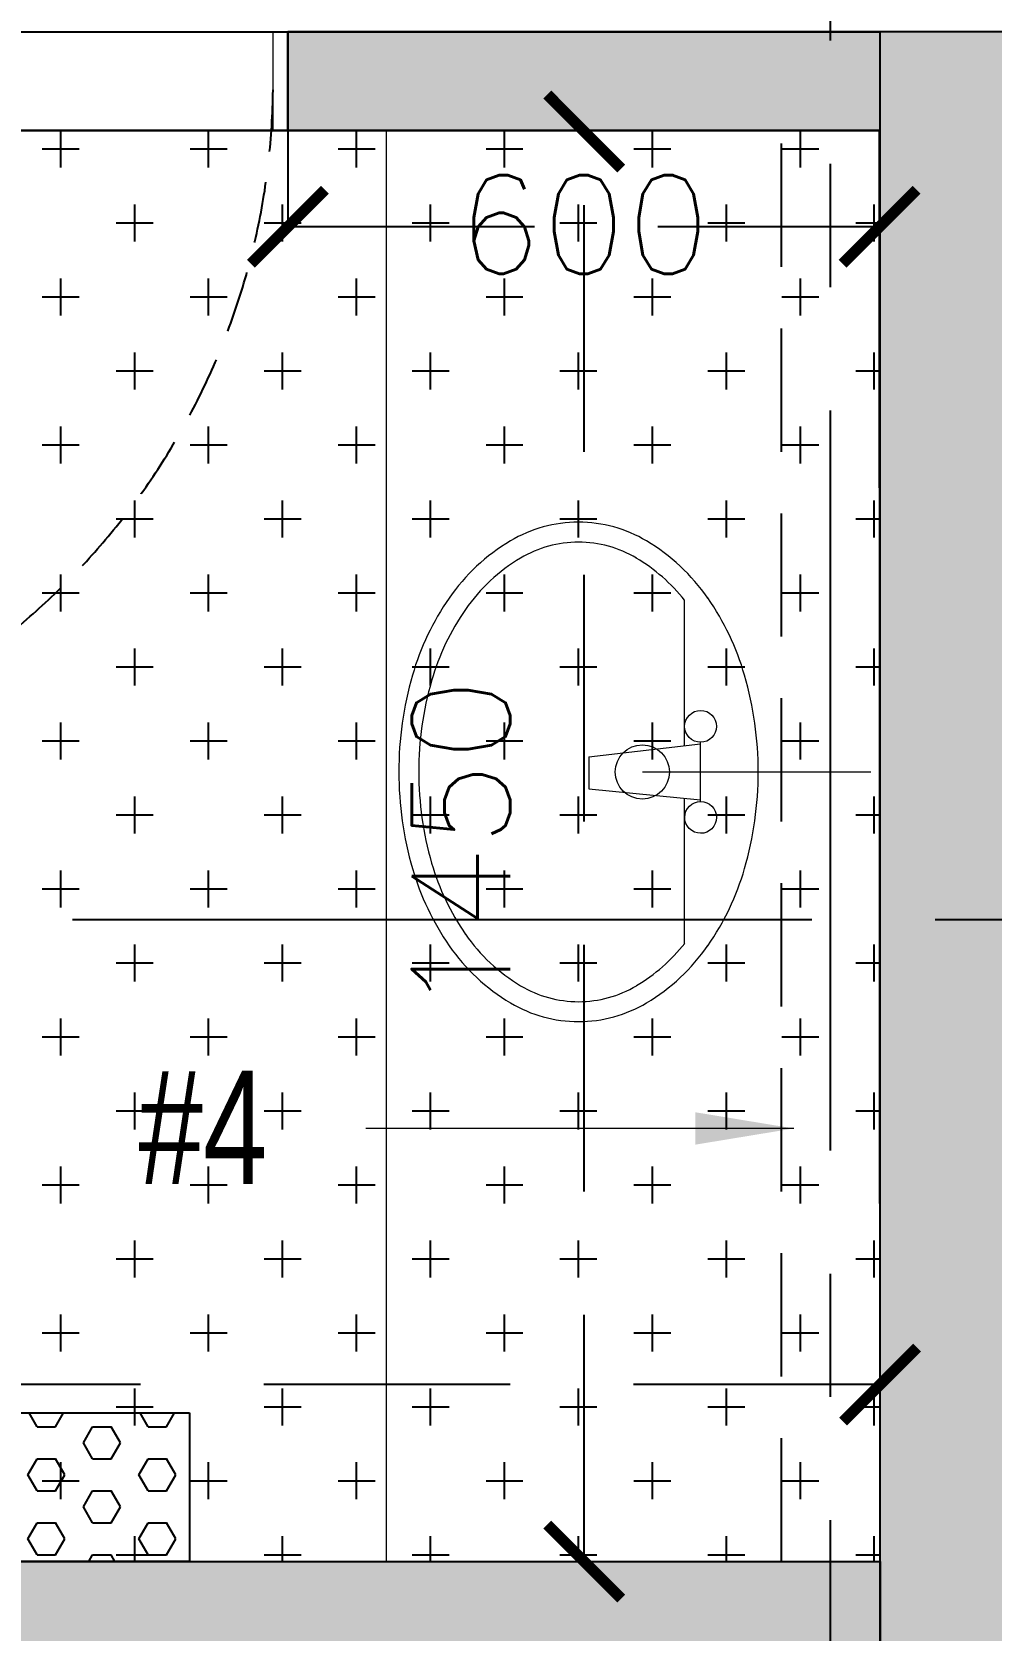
# Model space of a CAD drawing. Header units: millimetres. Extents: x 1124992 to 1258557, y -5767803 to -5695799.
# Drawn here: x 1201832 to 1202805, y -5707920 to -5706300 of the extents above; entities that cross this region are included whole.
import ezdxf

# ---------------------------------------------------------------- set-up
doc = ezdxf.new("R2010")
doc.units = ezdxf.units.MM
doc.header["$LTSCALE"] = 1000
doc.header["$MEASUREMENT"] = 0
for name, pattern in [('$1$AUDIT_D_120904163729-0', [0]), ('$36$HIDDEN', [0.375, 0.25, -0.125]), ('2BHK-A - BACK$0$( Hidden )', [0.375, 0.25, -0.125]), ('2BHK-A - BACK$0$AUDIT_D_120904163729-0', [0]), ('2BHK-A - BACK$0$HIDDEN', [0.375, 0.25, -0.125]), ('AUDIT_D_120904163729-0', [0]), ('T8(T9 IS SIMILAR) - DIMENSION & TEXTING$0$HIDDEN', [0.375, 0.25, -0.125]), ('T8_REFUGE COLUMNS$0$CENTER2', [1.125, 0.75, -0.125, 0.125, -0.125])]:
    doc.linetypes.add(name, pattern=pattern)
doc.layers.get('0').update_dxf_attribs({"linetype": 'AUDIT_D_120904163729-0'})
for name, color, linetype in [('$0$A-HATCH -160', 251, '$1$AUDIT_D_120904163729-0'), ('$21$A-DIMENSIONS', 2, '$36$HIDDEN'), ('2BHK-A - BACK$0$A-HATCH -160', 251, '2BHK-A - BACK$0$AUDIT_D_120904163729-0'), ('2BHK-A - BACK$0$A-TOI SUNK 50MM', 8, 'Continuous'), ('2BHK-A - BACK$0$LEDGE WALL', 5, 'Continuous'), ('T8(T9 IS SIMILAR) - DIMENSION & TEXTING$0$A-DIMENSIONS', 2, 'T8(T9 IS SIMILAR) - DIMENSION & TEXTING$0$HIDDEN'), ('T8_REFUGE COLUMNS$0$A-CENTERLINE', 193, 'T8_REFUGE COLUMNS$0$CENTER2'), ('T8_REFUGE COLUMNS$0$A-RCC COLS', 3, 'Continuous'), ('T8_TYPICAL COLUMNS$0$A-RCC COLS', 3, 'Continuous')]:
    doc.layers.add(name, color=color, linetype=linetype)
for name, color, linetype, lineweight in [('2BHK-A - BACK$0$a-TOI-fixtures', 251, 'Continuous', 0), ('2BHK-A - BACK$0$A-WALL- 160', 6, 'Continuous', 30), ('T8(T9 IS SIMILAR) - DIMENSION & TEXTING$0$R0-18-10-2014-T1-1st Podium Floor Plan$0$Text', 2, 'Continuous', 0), ('T8(T9 IS SIMILAR)$0$D&W', 8, 'Continuous', 25)]:
    doc.layers.add(name, color=color, linetype=linetype, lineweight=lineweight)
doc.layers.add('T8_REFUGE COLUMNS$1$COL-HATCH', color=7, linetype='Continuous', lineweight=25, true_color=0xa3a3a3)
doc.layers.add('T8_TYPICAL COLUMNS$1$$0$COL-HATCH', color=7, linetype='Continuous', lineweight=25, true_color=0xa3a3a3)
doc.styles.add('T8(T9 IS SIMILAR) - DIMENSION & TEXTING$0$ARIAL ARROW', font='swisscl.ttf')
doc.styles.add('T8(T9 IS SIMILAR) - DIMENSION & TEXTING$0$Romans 1', font='romans.shx', dxfattribs={"height": 100})
doc.styles.add('T8(T9 IS SIMILAR) - DIMENSION & TEXTING$0$Tahoma', font='tahoma.ttf')
doc.dimstyles.new('T8(T9 IS SIMILAR) - DIMENSION & TEXTING$0$ALPINE S', dxfattribs={"dimscale": 0, "dimtxt": 100, "dimasz": 75, "dimexe": 0, "dimexo": 0, "dimgap": 75, "dimtad": 1, "dimdec": 0, "dimzin": 0, "dimdsep": 46, "dimtxsty": 'T8(T9 IS SIMILAR) - DIMENSION & TEXTING$0$Romans 1', "dimblk": 'T8(T9 IS SIMILAR) - DIMENSION & TEXTING$0$_ArchTick', "dimcen": 0.09, "dimclrd": 256, "dimclre": 256, "dimclrt": 7, "dimadec": 0, "dimazin": 0, "dimtfac": 1, "dimtdec": 0, "dimtofl": 0, "dimtmove": 1, "dimatfit": 0, "dimldrblk": 'T8(T9 IS SIMILAR) - DIMENSION & TEXTING$0$_Open90', "dimfxl": 1, "dimtolj": 1, "dimtzin": 0, "dimarcsym": 0})
doc.dimstyles.new('T8(T9 IS SIMILAR) - DIMENSION & TEXTING$0$SAMATA STD', dxfattribs={"dimtxt": 100, "dimasz": 50, "dimexe": 50, "dimexo": 50, "dimgap": 10, "dimtad": 0, "dimdec": 0, "dimrnd": 5, "dimzin": 0, "dimdsep": 46, "dimtxsty": 'T8(T9 IS SIMILAR) - DIMENSION & TEXTING$0$Tahoma', "dimblk": 'T8(T9 IS SIMILAR) - DIMENSION & TEXTING$0$_Origin2', "dimcen": -50, "dimdle": 50, "dimclrd": 7, "dimclre": 7, "dimclrt": 7, "dimadec": 0, "dimazin": 0, "dimtfac": 1, "dimtdec": 0, "dimtmove": 1, "dimatfit": 3, "dimfxl": 150, "dimtfill": 1, "dimtolj": 1, "dimtzin": 0, "dimlwd": -1, "dimlwe": -1, "dimarcsym": 0})

# ---------------------------------------------------------------- blocks, each defined once
blk = doc.blocks.new('T8(T9 IS SIMILAR) - DIMENSION & TEXTING$0$_ArchTick')
at = {"color": 0, "linetype": 'ByBlock', "const_width": 0.15}
blk.add_lwpolyline([(-0.5, -0.5), (0.5, 0.5)], dxfattribs=at)
blk = doc.blocks.new('*D437')
at = {"layer": 'T8(T9 IS SIMILAR) - DIMENSION & TEXTING$0$A-DIMENSIONS', "linetype": 'T8(T9 IS SIMILAR) - DIMENSION & TEXTING$0$HIDDEN', "lineweight": -2, "transparency": 16777216}
for p, q in [((1200442.5, -5707807.8), (1200442.5, -5707670.9)), ((1202692.3, -5707807.8), (1202692.3, -5707670.9))]:
    blk.add_line(p, q, dxfattribs=at)
at = {"layer": 'T8(T9 IS SIMILAR) - DIMENSION & TEXTING$0$A-DIMENSIONS', "lineweight": -2, "transparency": 16777216}
blk.add_line((1202692.3, -5707670.9), (1200442.5, -5707670.9), dxfattribs=at)
at = {"layer": 'T8(T9 IS SIMILAR) - DIMENSION & TEXTING$0$A-DIMENSIONS', "linetype": 'ByBlock', "lineweight": -2, "transparency": 16777216, "xscale": 75, "yscale": 75, "zscale": 75, "rotation": 180}
blk.add_blockref('T8(T9 IS SIMILAR) - DIMENSION & TEXTING$0$_ArchTick', (1200442.5, -5707670.9), dxfattribs=at)
at = {"layer": 'T8(T9 IS SIMILAR) - DIMENSION & TEXTING$0$A-DIMENSIONS', "linetype": 'ByBlock', "lineweight": -2, "transparency": 16777216, "xscale": 75, "yscale": 75, "zscale": 75}
blk.add_blockref('T8(T9 IS SIMILAR) - DIMENSION & TEXTING$0$_ArchTick', (1202692.3, -5707670.9), dxfattribs=at)
at = {"layer": 'T8(T9 IS SIMILAR) - DIMENSION & TEXTING$0$A-DIMENSIONS', "color": 7, "linetype": 'ByBlock', "transparency": 16777216, "insert": (1201567.4, -5707545.9), "char_height": 100, "attachment_point": 5, "style": 'T8(T9 IS SIMILAR) - DIMENSION & TEXTING$0$Romans 1'}
blk.add_mtext('\\A1;2250', dxfattribs=at)
blk = doc.blocks.new('T8(T9 IS SIMILAR) - DIMENSION & TEXTING$0$_Open90')
at = {"color": 0, "linetype": 'ByBlock', "lineweight": -2}
for p, q in [((-0.5, 0.5), (0, 0)), ((0, 0), (-1, 0)), ((0, 0), (-0.5, -0.5))]:
    blk.add_line(p, q, dxfattribs=at)
blk = doc.blocks.new('*D438')
at = {"layer": 'T8(T9 IS SIMILAR) - DIMENSION & TEXTING$0$A-DIMENSIONS', "lineweight": -2, "transparency": 16777216}
blk.add_line((1202392.3, -5707850.3), (1202392.3, -5706400.7), dxfattribs=at)
at = {"layer": 'T8(T9 IS SIMILAR) - DIMENSION & TEXTING$0$A-DIMENSIONS', "linetype": 'ByBlock', "lineweight": -2, "transparency": 16777216, "xscale": 75, "yscale": 75, "zscale": 75}
for p, rotation in [((1202392.3, -5706400.7), 90), ((1202392.3, -5707850.3), 270)]:
    blk.add_blockref('T8(T9 IS SIMILAR) - DIMENSION & TEXTING$0$_ArchTick', p, dxfattribs=dict(at, rotation=rotation))
at = {"layer": 'T8(T9 IS SIMILAR) - DIMENSION & TEXTING$0$A-DIMENSIONS', "color": 7, "linetype": 'ByBlock', "transparency": 16777216, "insert": (1202267.3, -5707125.5), "char_height": 100, "attachment_point": 5, "rotation": 90, "style": 'T8(T9 IS SIMILAR) - DIMENSION & TEXTING$0$Romans 1'}
blk.add_mtext('\\A1;1450', dxfattribs=at)
blk = doc.blocks.new('*D270')
at = {"layer": 'T8(T9 IS SIMILAR) - DIMENSION & TEXTING$0$A-DIMENSIONS', "linetype": 'T8(T9 IS SIMILAR) - DIMENSION & TEXTING$0$HIDDEN', "lineweight": -2, "transparency": 16777216}
for p, q in [((1202091.8, -5706399.9), (1202091.8, -5706497.2)), ((1202691.8, -5706399.9), (1202691.8, -5706497.2))]:
    blk.add_line(p, q, dxfattribs=at)
at = {"layer": 'T8(T9 IS SIMILAR) - DIMENSION & TEXTING$0$A-DIMENSIONS', "lineweight": -2, "transparency": 16777216}
blk.add_line((1202091.8, -5706497.2), (1202691.8, -5706497.2), dxfattribs=at)
at = {"layer": 'T8(T9 IS SIMILAR) - DIMENSION & TEXTING$0$A-DIMENSIONS', "linetype": 'ByBlock', "lineweight": -2, "transparency": 16777216, "xscale": 75, "yscale": 75, "zscale": 75, "rotation": 180}
blk.add_blockref('T8(T9 IS SIMILAR) - DIMENSION & TEXTING$0$_ArchTick', (1202091.8, -5706497.2), dxfattribs=at)
at = {"layer": 'T8(T9 IS SIMILAR) - DIMENSION & TEXTING$0$A-DIMENSIONS', "linetype": 'ByBlock', "lineweight": -2, "transparency": 16777216, "xscale": 75, "yscale": 75, "zscale": 75}
blk.add_blockref('T8(T9 IS SIMILAR) - DIMENSION & TEXTING$0$_ArchTick', (1202691.8, -5706497.2), dxfattribs=at)
at = {"layer": 'T8(T9 IS SIMILAR) - DIMENSION & TEXTING$0$A-DIMENSIONS', "color": 7, "linetype": 'ByBlock', "transparency": 16777216, "insert": (1202391.8, -5706495), "char_height": 100, "attachment_point": 5, "style": 'T8(T9 IS SIMILAR) - DIMENSION & TEXTING$0$Romans 1'}
blk.add_mtext('\\A1;600', dxfattribs=at)
blk = doc.blocks.new('T8(T9 IS SIMILAR) - DIMENSION & TEXTING$0$_Origin2')
at = {"color": 0, "linetype": 'ByBlock', "lineweight": -2}
blk.add_line((-0.5, 0), (-1, 0), dxfattribs=at)
for radius in [0.5, 0.25]:
    blk.add_circle((0, 0), radius, dxfattribs=at)
blk = doc.blocks.new('T8_REFUGE COLUMNS')
at = {"layer": 'T8_REFUGE COLUMNS$1$COL-HATCH', "linetype": 'ByBlock'}
h = blk.add_hatch(color=256, dxfattribs=at)
h.dxf.hatch_style = 1
h.paths.add_polyline_path([(1202942.1, -5706299.9), (1202692.1, -5706299.9), (1202692.1, -5708099.9), (1202942.1, -5708099.9)])
at = {"layer": 'T8_REFUGE COLUMNS$0$A-CENTERLINE'}
for p, q in [((1202642.1, -5728808.5), (1202642.1, -5698573.6)), ((1217248.2, -5707199.9), (1182156.9, -5707199.9))]:
    blk.add_line(p, q, dxfattribs=at)
at = {"layer": 'T8_REFUGE COLUMNS$0$A-RCC COLS', "linetype": 'ByBlock'}
blk.add_lwpolyline([(1202942.1, -5706299.9), (1202692.1, -5706299.9), (1202692.1, -5708099.9), (1202942.1, -5708099.9)], close=True, dxfattribs=at)
blk = doc.blocks.new('T8_TYPICAL COLUMNS')
at = {"layer": 'T8_TYPICAL COLUMNS$1$$0$COL-HATCH', "linetype": 'ByBlock'}
h = blk.add_hatch(color=256, dxfattribs=at)
h.dxf.hatch_style = 1
h.paths.add_polyline_path([(1200282.2, -5707850.3), (1202692.3, -5707850.3), (1202692.3, -5708100.3), (1200282.2, -5708100.3)])
h.paths.add_polyline_path([(1209852.3, -5708100.3), (1212262.3, -5708100.3), (1212262.3, -5707850.3), (1209852.3, -5707850.3)])
at = {"layer": 'T8_TYPICAL COLUMNS$0$A-RCC COLS', "linetype": 'ByBlock'}
blk.add_lwpolyline([(1200282.2, -5707850.3), (1202692.3, -5707850.3), (1202692.3, -5708100.3), (1200282.2, -5708100.3)], close=True, dxfattribs=at)
blk.add_blockref('T8_REFUGE COLUMNS', (0, 0), dxfattribs=at)
blk = doc.blocks.new('2BHK-A - BACK$0$WB1')
at = {"color": 0, "linetype": 'ByBlock', "ltscale": 1000}
for p, q in [((190074.4, -1779394.5), (190063, -1779507.9)), ((190106.8, -1779394.5), (190119.9, -1779507.9)), ((189917.5, -1779491.7), (190064.6, -1779491.7)), ((190118, -1779491.7), (190265.4, -1779491.7)), ((190061.5, -1779507.9), (190121.4, -1779507.9))]:
    blk.add_line(p, q, dxfattribs=at)
at = {"color": 0, "linetype": 'ByBlock'}
blk.add_line((190106.8, -1779394.5), (190074.4, -1779394.5), dxfattribs=at)
for centre, major_axis, start_param, end_param in [((190091.4, -1779555.7), (-92.6, 341.5), 6.018375, 6.298924), ((190091.4, -1779555.7), (-92.6, 341.5), 5.737826, 6.018375), ((190067.1, -1779471.3), (-69.6, 256.7), 0.015739, 0.342992), ((190091.4, -1779555.7), (-87.3, 322), 6.018375, 6.298924), ((190091.4, -1779555.7), (-87.3, 322), 5.737826, 6.018375), ((190115.8, -1779471.3), (-69.6, 256.7), 5.410573, 5.737826), ((190067.1, -1779471.3), (-64.3, 237.2), 0.015739, 0.342992), ((190115.8, -1779471.3), (-64.3, 237.2), 5.410573, 5.737826), ((190030, -1779417.8), (-52.6, 193.9), 0.342992, 0.768932), ((190152.9, -1779417.8), (-52.6, 193.9), 4.984633, 5.410573), ((190030, -1779417.8), (-47.3, 174.4), 0.342992, 0.768932), ((190152.9, -1779417.8), (-47.3, 174.4), 4.984633, 5.410573), ((189973.2, -1779384.1), (-35.3, 130.2), 0.768932, 1.305986), ((190209.6, -1779384.1), (-35.3, 130.2), 4.447579, 4.984633), ((189973.2, -1779384.1), (-30, 110.7), 0.768932, 1.305986), ((190209.6, -1779384.1), (-30, 110.7), 4.447579, 4.984633), ((189973.2, -1779384.1), (-35.3, 130.2), 1.305986, 1.84304), ((189973.2, -1779384.1), (-30, 110.7), 1.305986, 1.84304), ((190209.6, -1779384.1), (-30, 110.7), 3.910525, 4.447579), ((190209.6, -1779384.1), (-35.3, 130.2), 3.910525, 4.447579), ((190030, -1779350.3), (-52.6, 193.9), 1.84304, 2.268981), ((190030, -1779350.3), (-47.3, 174.4), 1.84304, 2.20494), ((190152.9, -1779350.3), (-47.3, 174.4), 3.548625, 3.910525), ((190152.9, -1779350.3), (-52.6, 193.9), 3.484585, 3.910525), ((190045.3, -1779507.9), (-4.2, 15.6), 6.018375, 12.30156), ((190137.6, -1779507.9), (-4.2, 15.6), 6.018375, 12.30156), ((190067.1, -1779296.9), (-69.6, 256.7), 2.268981, 2.596234), ((190115.8, -1779296.9), (-69.6, 256.7), 3.157331, 3.484585), ((190091.4, -1779212.5), (-92.6, 341.5), 2.596234, 2.876783), ((190091.4, -1779212.5), (-92.6, 341.5), 2.876783, 3.157331)]:
    blk.add_ellipse(centre, major_axis=major_axis, ratio=1, start_param=start_param, end_param=end_param, dxfattribs=at)
blk = doc.blocks.new('2BHK-A - BACK')
at = {"layer": '2BHK-A - BACK$0$A-HATCH -160', "linetype": 'ByBlock'}
h = blk.add_hatch(dxfattribs=at)
h.set_pattern_fill('ZIGZAG', color=256, scale=250)
h.set_pattern_definition([(9e-15, (-0.22, 0.45), (31.25, 31.25), [31.25, -31.25]), (90, (31.03, 0.45), (-31.25, 31.25), [31.25, -31.25])])
h.paths.add_polyline_path([(1196642.1, -5706299.9), (1198342.2, -5706299.9), (1198342.2, -5706399.9), (1196642.1, -5706399.9)])
h.paths.add_polyline_path([(1199382.6, -5705299.9), (1199382.6, -5705199.9), (1201592.2, -5705199.9), (1201592.2, -5705299.9), (1200442.1, -5705299.9), (1200442.1, -5705399.9), (1200342.1, -5705399.9), (1200342.1, -5705299.9)])
h.paths.add_polyline_path([(1200442.1, -5706399.9), (1201341.8, -5706399.9), (1201341.8, -5706299.9), (1200442.1, -5706299.9)])
h.paths.add_polyline_path([(1202091.8, -5706299.9), (1202691.8, -5706299.9), (1202691.8, -5706399.9), (1202091.8, -5706399.9)])
h.paths.add_polyline_path([(1204892.1, -5708749.5), (1204992.1, -5708749.5), (1204992.1, -5707999.9), (1204892.1, -5707999.9)])
h.paths.add_polyline_path([(1204892.1, -5709649.5), (1204992.1, -5709649.5), (1204992.1, -5710549.5), (1204892.1, -5710549.5)])
h.paths.add_polyline_path([(1200142, -5708600.5), (1200257, -5708600.5), (1200257.1, -5708700.5), (1200042, -5708700.5), (1200042, -5708099.9), (1200142, -5708099.9)])
h.paths.add_polyline_path([(1202792.1, -5701189.9), (1203427.1, -5701189.9), (1203427.1, -5701089.9), (1202792.1, -5701089.9)])
h = blk.add_hatch(dxfattribs=at)
h.set_pattern_fill('HEX', color=256, scale=150)
h.paths.add_polyline_path([(1201792.1, -5707850.3), (1201992.1, -5707850.3), (1201992.1, -5707699.6), (1201242.1, -5707699.6), (1201242.1, -5707849.9), (1201792.1, -5707849.9)])
at = {"layer": '2BHK-A - BACK$0$A-TOI SUNK 50MM'}
h = blk.add_hatch(dxfattribs=at)
h.set_pattern_fill('CROSS', color=256, scale=300, style=0)
h.set_pattern_definition([(9e-15, (54492.616, 14881.46), (75, 75), [37.5, -112.5]), (90, (54511.366, 14862.71), (-75, 75), [37.5, -112.5])])
h.paths.add_polyline_path([(1196642.1, -5706399.9), (1199092.2, -5706399.9), (1199092.2, -5707849.9), (1196642.1, -5707849.9)])
h.paths.add_polyline_path([(1202691.8, -5706399.9), (1200442.1, -5706399.9), (1200442.1, -5707850.3), (1202692.3, -5707850.3)])
at = {"color": 0, "linetype": '2BHK-A - BACK$0$( Hidden )', "ltscale": 0.25}
blk.add_arc((1201355.7, -5706349.4, 0.6), 721.1, 272.373, 359.9653, dxfattribs=at)
at = {"layer": '2BHK-A - BACK$0$A-TOI SUNK 50MM'}
for p, q in [((1201341.8, -5706299.9), (1202091.8, -5706299.9)), ((1201341.8, -5706399.9), (1202091.8, -5706399.9))]:
    blk.add_line(p, q, dxfattribs=at)
blk.add_lwpolyline([(1202691.8, -5706399.9), (1200442.1, -5706399.9), (1200442.1, -5707850.3), (1202692.3, -5707850.3)], close=True, dxfattribs=at)
at = {"layer": '2BHK-A - BACK$0$a-TOI-fixtures', "color": 1}
for p, q in [((1201341.8, -5706299.9), (1202091.8, -5706299.9)), ((1201341.8, -5706399.9), (1202091.8, -5706399.9)), ((1202191.5, -5706399.9), (1202191.5, -5707850.3))]:
    blk.add_line(p, q, dxfattribs=at)
at = {"layer": '2BHK-A - BACK$0$a-TOI-fixtures', "extrusion": (-3.53358e-09, -2.53027e-07, 1)}
blk.add_line((1202451.2, -5707049.9), (1202682.8, -5707049.8, 0), dxfattribs=at)
at = {"layer": '2BHK-A - BACK$0$a-TOI-fixtures', "color": 1, "elevation": 0.6}
blk.add_lwpolyline([(1202076.8, -5706399.9), (1202076.8, -5706299.9), (1202091.8, -5706299.9), (1202091.8, -5706399.9)], close=True, dxfattribs=at)
at = {"layer": '2BHK-A - BACK$0$a-TOI-fixtures', "extrusion": (-3.53358e-09, -2.53027e-07, 1)}
blk.add_circle((1202451.2, -5707049.9, 1.4), 27.5, dxfattribs=at)
at = {"layer": '2BHK-A - BACK$0$A-WALL- 160', "linetype": 'ByBlock'}
for p, q in [((1202091.8, -5706299.9), (1202691.8, -5706299.9)), ((1202091.8, -5706299.9), (1202091.8, -5706399.9)), ((1202091.8, -5706399.9), (1202691.8, -5706399.9))]:
    blk.add_line(p, q, dxfattribs=at)
at = {"layer": '2BHK-A - BACK$0$LEDGE WALL', "linetype": '2BHK-A - BACK$0$HIDDEN', "ltscale": 0.5}
blk.add_line((1202592.3, -5707850.3), (1202592.3, -5706399.9), dxfattribs=at)
at = {"layer": '2BHK-A - BACK$0$LEDGE WALL'}
blk.add_lwpolyline([(1201992.1, -5707699.6), (1201992.1, -5707850.3), (1201242.1, -5707849.9), (1201242.1, -5707699.6)], close=True, dxfattribs=at)
at = {"layer": '2BHK-A - BACK$0$a-TOI-fixtures', "rotation": 90.00828808660657}
blk.add_blockref('2BHK-A - BACK$0$WB1', (-576970.1, -5897398.7, 0), dxfattribs=at)
blk = doc.blocks.new('T8(T9 IS SIMILAR)')
at = {"layer": 'T8(T9 IS SIMILAR)$0$D&W', "linetype": 'ByBlock'}
for name in ['T8_TYPICAL COLUMNS', '2BHK-A - BACK']:
    blk.add_blockref(name, (0, 0), dxfattribs=at)
blk = doc.blocks.new('T8(T9 IS SIMILAR) - DIMENSION & TEXTING')
at = {"layer": 'T8(T9 IS SIMILAR) - DIMENSION & TEXTING$0$R0-18-10-2014-T1-1st Podium Floor Plan$0$Text', "linetype": 'ByBlock', "style": 'T8(T9 IS SIMILAR) - DIMENSION & TEXTING$0$ARIAL ARROW'}
blk.add_text('#4', height=114.75, dxfattribs=at).set_placement((1201940.2, -5707467.5, 0))
at = {"layer": 'T8(T9 IS SIMILAR) - DIMENSION & TEXTING$0$A-DIMENSIONS', "linetype": 'ByBlock'}
for base, p1, p2, angle, picture, middle in [((1202392.3, -5706400.7), (1202392.3, -5707850.3), (1202392.3, -5706400.7), 90, '*D438', (1202267.3, -5707125.5)), ((1200442.5, -5707670.9), (1202692.3, -5707807.8), (1200442.5, -5707807.8), 180, '*D437', (1201567.4, -5707545.9))]:
    dim = blk.add_linear_dim(base=base, p1=p1, p2=p2, angle=angle, dimstyle='T8(T9 IS SIMILAR) - DIMENSION & TEXTING$0$ALPINE S', override={"dimscale": 1, "dimfxl": 5, "dimarcsym": 1}, dxfattribs=at)
    dim.commit()
    dim.dimension.update_dxf_attribs({"geometry": picture, "text_midpoint": middle})
dim = blk.add_linear_dim(base=(1202691.8, -5706497.2, 0.6), p1=(1202091.8, -5706399.9), p2=(1202691.8, -5706399.9), dimstyle='T8(T9 IS SIMILAR) - DIMENSION & TEXTING$0$ALPINE S', override={"dimscale": 1, "dimfxl": 5, "dimarcsym": 1}, dxfattribs=at)
dim.commit()
dim.dimension.update_dxf_attribs({"geometry": '*D270', "text_midpoint": (1202391.8, -5706620, 0.6), "dimtype": 128})
at = {"layer": 'T8(T9 IS SIMILAR) - DIMENSION & TEXTING$0$R0-18-10-2014-T1-1st Podium Floor Plan$0$Text'}
blk.add_leader([(1202604.8, -5707411.3), (1202279.3, -5707411.3), (1202170.8, -5707411.3)], dimstyle='T8(T9 IS SIMILAR) - DIMENSION & TEXTING$0$SAMATA STD', override={"dimscale": 1, "dimasz": 100, "dimclrd": 2, "dimfxlon": 1, "dimarcsym": 1}, dxfattribs=at)

msp = doc.modelspace()

# ---------------------------------------------------------------- block references
at = {"layer": '$21$A-DIMENSIONS', "linetype": 'ByBlock'}
msp.add_blockref('T8(T9 IS SIMILAR)', (0, 0), dxfattribs=at)

# ---------------------------------------------------------------- next in the draw order: block references
at = {"layer": '$0$A-HATCH -160', "linetype": 'ByBlock'}
msp.add_blockref('T8(T9 IS SIMILAR) - DIMENSION & TEXTING', (0, 0), dxfattribs=at)

doc.saveas('drawing.dxf')
